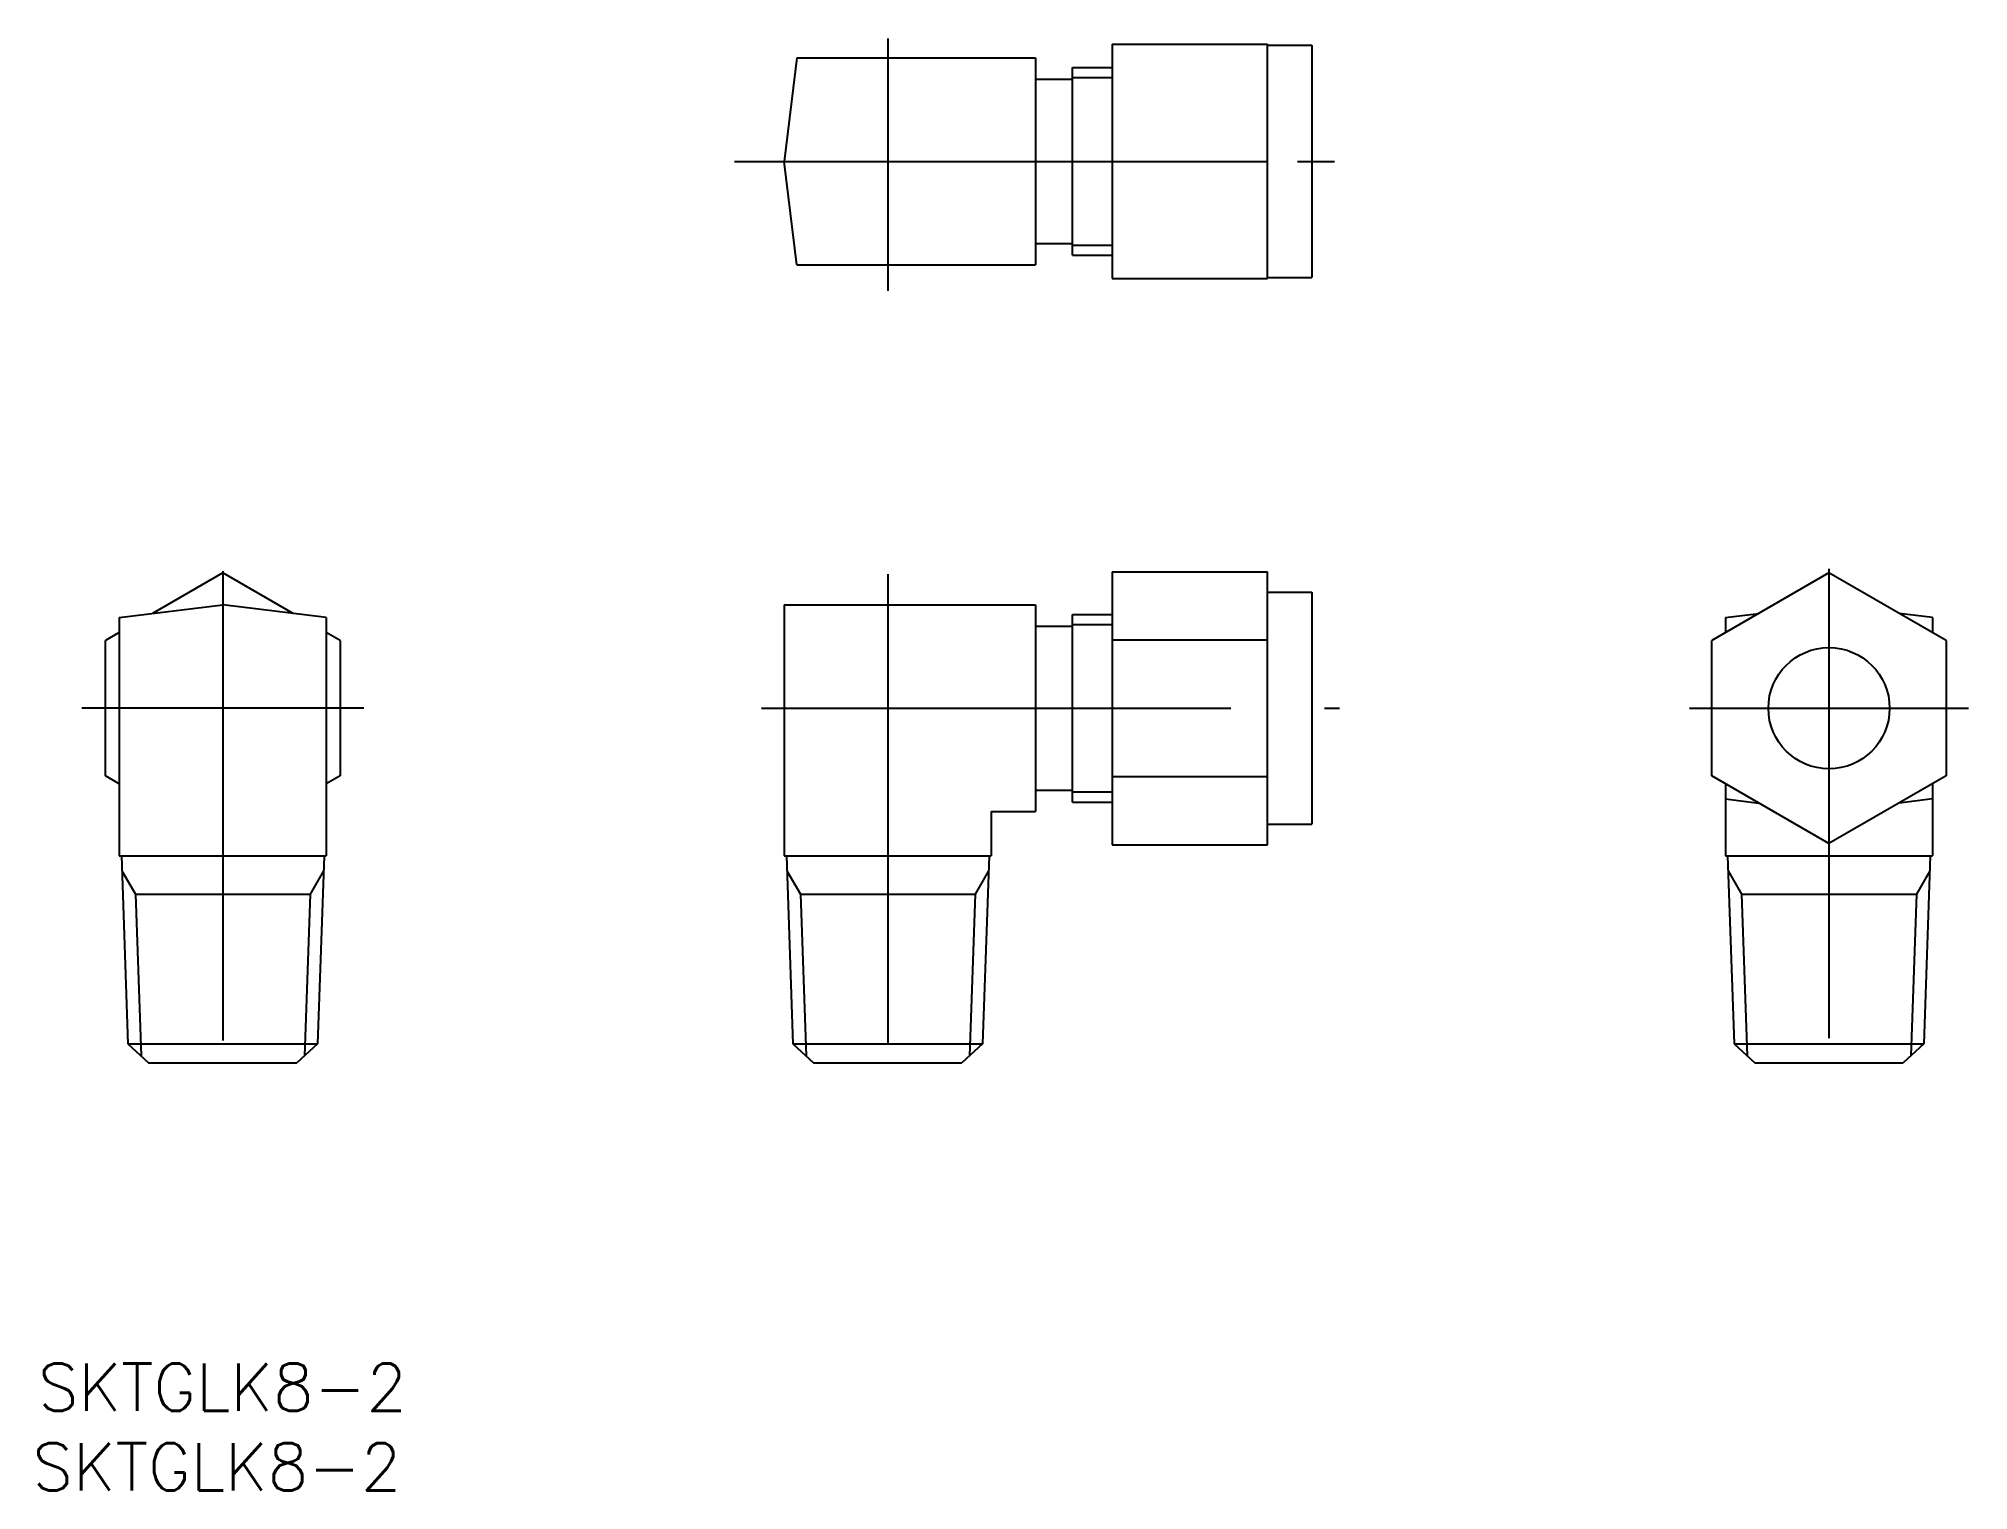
# Model space of a CAD drawing. Extents: x -57 to 73, y -35 to 63.
import ezdxf

# ---------------------------------------------------------------- set-up
doc = ezdxf.new("R2010")
doc.units = 0
doc.linetypes.add('CENTER', pattern=[50.8, 31.75, -6.35, 6.35, -6.35])
doc.layers.get('0').update_dxf_attribs({"linetype": 'CONTINUOUS'})
doc.layers.add('CENTER', color=1, linetype='CENTER')
doc.styles.get("Standard").update_dxf_attribs({"font": 'txt.shx', "bigfont": '@extfont2.shx'})

msp = doc.modelspace()

# ---------------------------------------------------------------- linework, layer by layer
at = {"color": 7, "linetype": 'CONTINUOUS'}
for p, q in [((15.19979, 62.925), (15.19979, 47.055)), ((15.19979, 62.925), (25.699789, 62.925)), ((25.699789, 47.055), (25.699789, 62.925)), ((25.699789, 62.839998), (28.699789, 62.839998)), ((28.699789, 62.839998), (28.699789, 47.14)), ((-6.140508, 61.99), (-7, 54.99)), ((-6.140508, 61.99), (10, 61.99)), ((10, 61.99), (10, 47.99)), ((10, 60.539999), (12.5, 60.539999)), ((12.5, 48.64), (12.5, 61.34)), ((12.5, 61.34), (15.199789, 61.34)), ((-6.140508, 47.99), (-7, 54.99)), ((15.19979, 54.99), (25.699789, 54.99)), ((10, 49.44), (12.5, 49.44)), ((12.5, 48.64), (15.199789, 48.64)), ((-6.140508, 47.99), (10, 47.99)), ((15.19979, 47.055), (25.699789, 47.055)), ((25.699789, 47.14), (28.699789, 47.14)), ((-45, 27.152549), (-49.757395, 24.405865)), ((-40.242605, 24.405865), (-45, 27.152549)), ((15.19979, 27.227604), (25.699789, 27.227604)), ((15.19979, 27.227604), (15.19979, 8.752396)), ((25.699789, 8.752396), (25.699789, 27.227604)), ((63.699789, 27.152549), (55.764789, 22.571274)), ((71.634789, 22.571274), (63.699789, 27.152549)), ((-52, 24.130508), (-45, 24.99)), ((-38, 24.130508), (-45, 24.99)), ((-7, 24.99), (10, 24.99)), ((-7, 24.99), (-7, 7.99)), ((10, 24.99), (10, 10.99)), ((25.699789, 25.839998), (28.699789, 25.839998)), ((28.699789, 25.839998), (28.699789, 10.14)), ((-52, 24.130508), (-52, 7.99)), ((-38, 24.130508), (-38, 7.99)), ((10, 23.539999), (12.5, 23.539999)), ((12.5, 24.34), (15.19979, 24.34)), ((12.5, 11.64), (12.5, 24.34)), ((56.699789, 24.130508), (58.942394, 24.405865)), ((56.699789, 24.130508), (56.699789, 23.111097)), ((70.699789, 24.130508), (68.457184, 24.405865)), ((70.699789, 24.130508), (70.699789, 23.111097)), ((-52, 23.111097), (-52.935, 22.571274)), ((-52.935, 13.408726), (-52.935, 22.571274)), ((-37.065, 22.571274), (-38, 23.111097)), ((-37.065, 22.571274), (-37.065, 13.408726)), ((15.19979, 22.608802), (25.699789, 22.608802)), ((55.764789, 13.408726), (55.764789, 22.571274)), ((71.634789, 22.571274), (71.634789, 13.408726)), ((-52, 12.868903), (-52.935, 13.408726)), ((-37.065, 13.408726), (-38, 12.868903)), ((15.19979, 13.371198), (25.699789, 13.371198)), ((63.699789, 8.827451), (55.764789, 13.408726)), ((71.634789, 13.408726), (63.699789, 8.827451)), ((10, 12.44), (12.5, 12.44)), ((56.699789, 12.868903), (56.699789, 7.99)), ((56.699789, 11.849492), (58.942394, 11.574135)), ((70.699789, 11.849492), (68.457184, 11.574135)), ((70.699789, 12.868903), (70.699789, 7.99)), ((7, 10.99), (7, 7.99)), ((7, 10.99), (10, 10.99)), ((12.5, 11.64), (15.19979, 11.64)), ((25.699789, 10.14), (28.699789, 10.14)), ((-52, 7.99), (-38, 7.99)), ((-51.857517, 7.99), (-51.413996, -4.710792)), ((-38.142483, 7.99), (-38.586004, -4.710792)), ((-7, 7.99), (7, 7.99)), ((-6.857517, 7.99), (-6.413996, -4.710792)), ((6.857517, 7.99), (6.413996, -4.710792)), ((15.19979, 8.752396), (25.699789, 8.752396)), ((56.699789, 7.99), (70.699789, 7.99)), ((56.842272, 7.99), (57.285793, -4.710792)), ((70.557306, 7.99), (70.113785, -4.710792)), ((-51.822596, 6.99), (-50.911488, 5.411915)), ((-38.177404, 6.99), (-39.088512, 5.411915)), ((-6.822596, 6.99), (-5.911488, 5.411915)), ((6.822596, 6.99), (5.911488, 5.411915)), ((56.877193, 6.99), (57.788301, 5.411915)), ((70.522385, 6.99), (69.611277, 5.411915)), ((-51.413995, -4.710792), (-50.020766, -6.009999)), ((-38.586005, -4.710792), (-39.979234, -6.009999)), ((-6.413995, -4.710792), (-5.020766, -6.009999)), ((6.413995, -4.710792), (5.020766, -6.009999)), ((57.285794, -4.710792), (58.679023, -6.009999)), ((70.113784, -4.710792), (68.720555, -6.009999)), ((-50.020765, -6.01), (-39.979235, -6.01)), ((-5.020765, -6.01), (5.020765, -6.01)), ((58.679024, -6.01), (68.720554, -6.01))]:
    msp.add_line(p, q, dxfattribs=at)
at = {"color": 3, "linetype": 'CONTINUOUS'}
for p, q in [((12.5, 60.653), (15.199789, 60.653)), ((12.5, 49.327), (15.199789, 49.327)), ((12.5, 23.653), (15.19979, 23.653)), ((12.5, 12.327), (15.19979, 12.327)), ((-50.911488, 5.411915), (-50.529182, -5.535893)), ((-50.911488, 5.411915), (-39.088512, 5.411915)), ((-39.088512, 5.411915), (-39.470818, -5.535893)), ((-5.911488, 5.411915), (-5.529182, -5.535893)), ((-5.911488, 5.411915), (5.911488, 5.411915)), ((5.911488, 5.411915), (5.529182, -5.535893)), ((57.788301, 5.411915), (58.170607, -5.535893)), ((57.788301, 5.411915), (69.611277, 5.411915)), ((69.611277, 5.411915), (69.228971, -5.535893)), ((-51.413996, -4.710792), (-38.586004, -4.710792)), ((-6.413996, -4.710792), (6.413996, -4.710792)), ((57.285793, -4.710792), (70.113785, -4.710792))]:
    msp.add_line(p, q, dxfattribs=at)
at = {"color": 7, "linetype": 'CONTINUOUS'}
msp.add_circle((63.699789, 17.99), 4.099998, dxfattribs=at)
at = {"layer": 'CENTER', "color": 1, "linetype": 'CENTER'}
for p, q in [((0, 63.29518), (0, 46.229186)), ((-10.374043, 54.99), (30.229485, 54.99)), ((-45, 27.254781), (-45, -5.885646)), ((0, 27.058386), (0, -7.594464)), ((63.699789, 27.425), (63.699789, -7.594464)), ((-35.46, 17.99), (-54.54, 17.99)), ((-8.533226, 17.99), (30.582661, 17.99)), ((54.264789, 17.99), (73.134789, 17.99))]:
    msp.add_line(p, q, dxfattribs=at)

# ---------------------------------------------------------------- texts
at = {"color": 7, "linetype": 'CONTINUOUS'}
for p in [(-57.503388, -29.552791), (-57.874627, -34.933444)]:
    msp.add_text('SKTGLK8-2', height=3.2, dxfattribs=at).set_placement(p)

doc.saveas('drawing.dxf')
